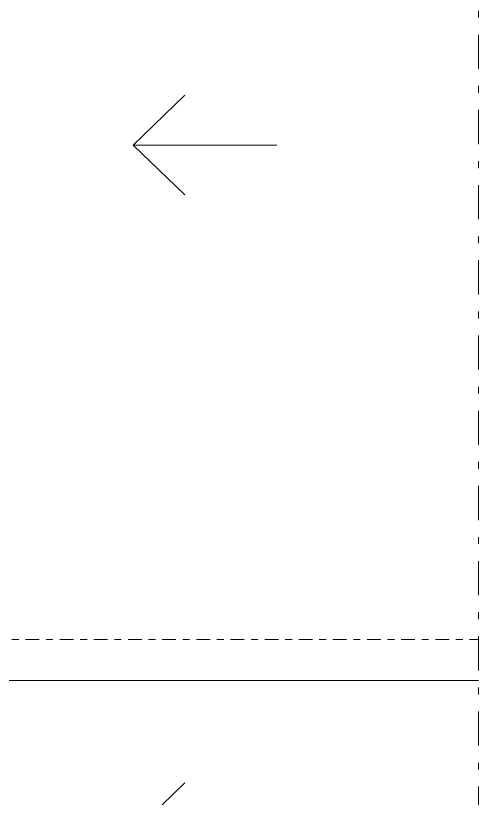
# Model space of a CAD drawing. Header units: millimetres. Extents: x 521 to 1055, y 261 to 520.
# Drawn here: x 583.54 to 590.32, y 287.04 to 298.49 of the extents above; entities that cross this region are included whole.
import ezdxf

# ---------------------------------------------------------------- set-up
doc = ezdxf.new("R2010")
doc.units = ezdxf.units.MM
doc.linetypes.add('DASHDOT', pattern=[1, 0.5, -0.25, 0, -0.25])
doc.linetypes.add('DASHDOTX2', pattern=[2, 1, -0.5, 0, -0.5])
doc.layers.add('0.1', color=8, linetype='Continuous', lineweight=13)

msp = doc.modelspace()

# ---------------------------------------------------------------- linework, layer by layer
at = {"layer": '0.1', "color": 8, "linetype": 'DASHDOTX2', "ltscale": 0.5}
msp.add_line((590.3161, 277.91074), (590.3161, 340.92222), dxfattribs=at)
at = {"layer": '0.1', "color": 8}
for p, q in [((585.2638, 296.59657), (586.02114, 297.32519)), ((587.36754, 296.59657), (585.2638, 296.59657)), ((585.2638, 296.59657), (586.02114, 295.86794)), ((582.18774, 288.76448), (590.3161, 288.76448)), ((585.2638, 286.53825), (586.02114, 287.26687))]:
    msp.add_line(p, q, dxfattribs=at)
at = {"layer": '0.1', "color": 8, "linetype": 'DASHDOT', "ltscale": 0.4}
msp.add_line((582.18774, 289.36448), (590.3161, 289.36448), dxfattribs=at)

doc.saveas('drawing.dxf')
